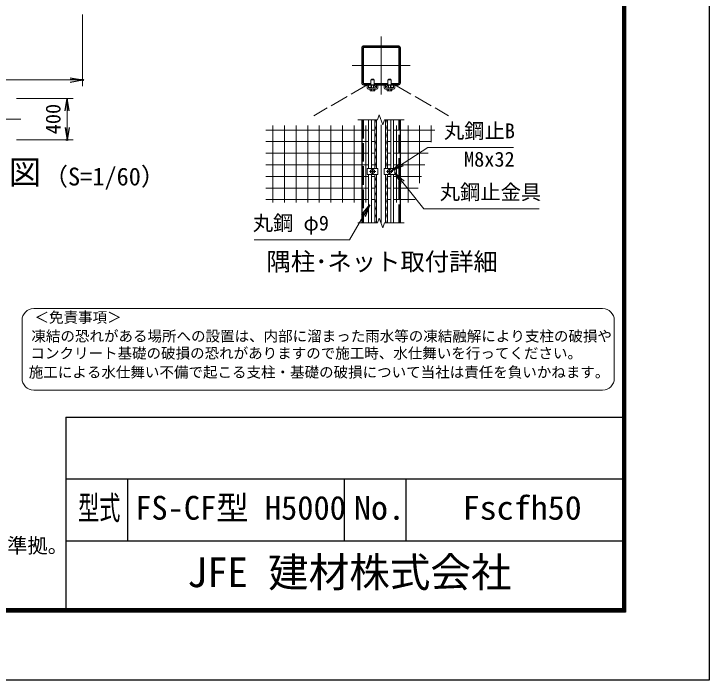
# Model space of a CAD drawing. Units: millimetres, scale not verified. Extents: x -12600 to 12600, y -8910 to 8910.
# Drawn here: x 5858 to 12600, y -8910 to -2452 of the extents above; entities that cross this region are included whole.
import ezdxf
from ezdxf.enums import TextEntityAlignment as Align

# ---------------------------------------------------------------- set-up
doc = ezdxf.new("R2010")
doc.units = ezdxf.units.MM
doc.header["$LTSCALE"] = 30
doc.header["$PDMODE"] = 32
doc.header["$PDSIZE"] = 15
doc.linetypes.add('DASHED', pattern=[7.5, 6, -1.5])
doc.linetypes.add('USER1', pattern=[50.8, 31.75, -6.35, 6.35, -6.35])
for name, color, linetype, lineweight in [('0-0_D-STR1', 1, 'Continuous', 25), ('0-1_D-BMK', 2, 'USER1', 13), ('0-2_D-STR3', 3, 'Continuous', 13), ('0-4_D-STR-DIM', 7, 'Continuous', 13), ('0-7_D-STR-TXT', 7, 'Continuous', 13), ('0-8_D-TTL-TXT', 7, 'Continuous', 13), ('0-9_D-STR2', 7, 'Continuous', 13), ('0-C_D-TTL', 7, 'Continuous', 25)]:
    doc.layers.add(name, color=color, linetype=linetype, lineweight=lineweight)
doc.layers.add('0-5_0', color=7, linetype='Continuous')
doc.layers.add('0-6_Defpoints', color=8, linetype='Continuous')
doc.styles.add('ＭＳ ゴシック', font='')
doc.styles.get('ＭＳ ゴシック').set_extended_font_data('MS Gothic')

# ---------------------------------------------------------------- blocks, each defined once
blk = doc.blocks.new('_Open')
at = {"layer": '0-5_0'}
blk.add_line((-30, 5), (0, 0), dxfattribs=at)
blk.add_lwpolyline([(-30, -5), (0, 0), (-30, 0)], dxfattribs=at)

msp = doc.modelspace()

# ---------------------------------------------------------------- linework, layer by layer
at = {"layer": '0-0_D-STR1'}
for p, q in [((9587.2, -2763.74), (9250.6, -2763.74)), ((9231.4, -2782.94), (9231.4, -3119.54)), ((9244.9, -2782.94), (9244.9, -3119.54)), ((9587.2, -2777.24), (9250.6, -2777.24)), ((9592.9, -3119.54), (9592.9, -2782.94)), ((9606.4, -3119.54), (9606.4, -2782.94)), ((9250.6, -3125.24), (9319.68, -3125.24)), ((9250.6, -3138.74), (9587.2, -3138.74)), ((9353.11, -3125.24), (9484.68, -3125.24)), ((9518.11, -3125.24), (9587.2, -3125.24)), ((9231.4, -3478.65), (9231.4, -4478.65)), ((9606.4, -4478.65), (9606.4, -3478.65))]:
    msp.add_line(p, q, dxfattribs=at)
at = {"layer": '0-0_D-STR1', "linetype": 'DASHED'}
for p, q in [((9244.9, -3478.65), (9244.9, -4478.65)), ((9592.9, -4478.65), (9592.9, -3478.65))]:
    msp.add_line(p, q, dxfattribs=at)
at = {"layer": '0-0_D-STR1'}
for centre, radius, start, end in [((9250.6, -2782.94), 19.2, 90, 180), ((9587.2, -2782.94), 19.2, 0, 90), ((9250.6, -2782.94), 5.7, 90, 180), ((9587.2, -2782.94), 5.7, 0, 90), ((9250.6, -3119.54), 19.2, 180, 270), ((9250.6, -3119.54), 5.7, 180, 270), ((9587.2, -3119.54), 19.2, 270, 0), ((9587.2, -3119.54), 5.7, 270, 0)]:
    msp.add_arc(centre, radius, start, end, dxfattribs=at)
at = {"layer": '0-1_D-BMK'}
for p, q in [((9418.9, -3232.49), (9418.9, -2669.99)), ((9137.65, -2951.24), (9700.15, -2951.24)), ((5324.19, -3472.75), (5924.19, -3472.75)), ((9418.9, -4478.65), (9418.9, -3478.65)), ((9336.4, -4008.65), (9336.4, -3948.65)), ((9501.4, -4008.65), (9501.4, -3948.65)), ((9306.4, -3978.65), (9366.4, -3978.65)), ((9531.4, -3978.65), (9471.4, -3978.65))]:
    msp.add_line(p, q, dxfattribs=at)
at = {"layer": '0-2_D-STR3'}
for p, q in [((9319.6, -3138.74), (9319.9, -3091.64)), ((9352.9, -3091.64), (9319.9, -3091.64)), ((9324.4, -3088.94), (9328, -3085.34)), ((9324.4, -3091.64), (9324.4, -3088.94)), ((9324.4, -3088.94), (9348.4, -3088.94)), ((9326.65, -3091.64), (9326.65, -3086.69)), ((9328, -3085.34), (9344.8, -3085.34)), ((9348.4, -3088.94), (9344.8, -3085.34)), ((9346.15, -3091.64), (9346.15, -3086.69)), ((9348.4, -3091.64), (9348.4, -3088.94)), ((9352.9, -3091.64), (9353.2, -3138.74)), ((9484.6, -3138.74), (9484.9, -3091.64)), ((9517.9, -3091.64), (9484.9, -3091.64)), ((9489.4, -3088.94), (9493, -3085.34)), ((9489.4, -3088.94), (9513.4, -3088.94)), ((9489.4, -3091.64), (9489.4, -3088.94)), ((9491.65, -3091.64), (9491.65, -3086.69)), ((9493, -3085.34), (9509.8, -3085.34)), ((9513.4, -3088.94), (9509.8, -3085.34)), ((9511.15, -3091.64), (9511.15, -3086.69)), ((9513.4, -3091.64), (9513.4, -3088.94)), ((9517.9, -3091.64), (9518.2, -3138.74)), ((9284.8, -3138.74), (9297.4, -3138.74)), ((9284.8, -3168.74), (9284.8, -3138.74)), ((9297.4, -3167.24), (9297.4, -3138.74)), ((9298.9, -3168.74), (9373.9, -3168.74)), ((9324.4, -3168.74), (9324.4, -3138.74)), ((9326.65, -3168.74), (9326.65, -3138.74)), ((9346.15, -3168.74), (9346.15, -3138.74)), ((9348.4, -3168.74), (9348.4, -3138.74)), ((9375.4, -3167.24), (9375.4, -3138.74)), ((9375.4, -3138.74), (9388, -3138.74)), ((9388, -3168.74), (9388, -3138.74)), ((9449.8, -3138.74), (9462.4, -3138.74)), ((9449.8, -3168.74), (9449.8, -3138.74)), ((9462.4, -3167.24), (9462.4, -3138.74)), ((9463.9, -3168.74), (9538.9, -3168.74)), ((9489.4, -3168.74), (9489.4, -3138.74)), ((9491.65, -3168.74), (9491.65, -3138.74)), ((9511.15, -3168.74), (9511.15, -3138.74)), ((9513.4, -3168.74), (9513.4, -3138.74)), ((9540.4, -3167.24), (9540.4, -3138.74)), ((9540.4, -3138.74), (9553, -3138.74)), ((9553, -3168.74), (9553, -3138.74)), ((9297.4, -3181.34), (9375.4, -3181.34)), ((9313.88, -3181.34), (9313.88, -3195.15)), ((9313.88, -3181.34), (9358.92, -3181.34)), ((9317.5, -3197.24), (9313.88, -3195.15)), ((9317.5, -3197.24), (9355.3, -3197.24)), ((9325.14, -3181.34), (9325.14, -3195.15)), ((9347.66, -3181.34), (9347.66, -3195.15)), ((9355.3, -3197.24), (9358.92, -3195.15)), ((9358.92, -3181.34), (9358.92, -3195.15)), ((9462.4, -3181.34), (9540.4, -3181.34)), ((9478.88, -3181.34), (9478.88, -3195.15)), ((9478.88, -3181.34), (9523.92, -3181.34)), ((9482.5, -3197.24), (9478.88, -3195.15)), ((9482.5, -3197.24), (9520.3, -3197.24)), ((9490.14, -3181.34), (9490.14, -3195.15)), ((9512.66, -3181.34), (9512.66, -3195.15)), ((9520.3, -3197.24), (9523.92, -3195.15)), ((9523.92, -3181.34), (9523.92, -3195.15)), ((9297.4, -3950.15), (9297.4, -3478.65)), ((9324.4, -3950.15), (9324.4, -3478.65)), ((9357.4, -3950.15), (9357.4, -3478.65)), ((9375.4, -3950.15), (9375.4, -3478.65)), ((9462.4, -3950.15), (9462.4, -3478.65)), ((9480.4, -3950.15), (9480.4, -3478.65)), ((9513.4, -3950.15), (9513.4, -3478.65)), ((9540.4, -3950.15), (9540.4, -3478.65)), ((9284.8, -3950.15), (9388, -3950.15)), ((9284.8, -3950.15), (9284.8, -4007.15)), ((9316.9, -3967.39), (9336.4, -3956.13)), ((9316.9, -3989.91), (9316.9, -3967.39)), ((9336.4, -3956.13), (9355.9, -3967.39)), ((9355.9, -3967.39), (9355.9, -3989.91)), ((9388, -3950.15), (9388, -4007.15)), ((9553, -3950.15), (9449.8, -3950.15)), ((9449.8, -3950.15), (9449.8, -4007.15)), ((9501.4, -3956.13), (9481.9, -3967.39)), ((9481.9, -3967.39), (9481.9, -3989.91)), ((9520.9, -3967.39), (9501.4, -3956.13)), ((9520.9, -3989.91), (9520.9, -3967.39)), ((9553, -3950.15), (9553, -4007.15)), ((9284.8, -4007.15), (9388, -4007.15)), ((9297.4, -4478.65), (9297.4, -4007.15)), ((9336.4, -4001.17), (9316.9, -3989.91)), ((9324.4, -4478.65), (9324.4, -4007.15)), ((9355.9, -3989.91), (9336.4, -4001.17)), ((9357.4, -4478.65), (9357.4, -4007.15)), ((9375.4, -4478.65), (9375.4, -4007.15)), ((9553, -4007.15), (9449.8, -4007.15)), ((9462.4, -4478.65), (9462.4, -4007.15)), ((9480.4, -4478.65), (9480.4, -4007.15)), ((9481.9, -3989.91), (9501.4, -4001.17)), ((9501.4, -4001.17), (9520.9, -3989.91)), ((9513.4, -4478.65), (9513.4, -4007.15)), ((9540.4, -4478.65), (9540.4, -4007.15))]:
    msp.add_line(p, q, dxfattribs=at)
for points in [[(9362.93, -3478.65), (9363.12, -3479.58), (9370.68, -3492.83), (9375.4, -3520.15)], [(9467.93, -3478.65), (9468.12, -3479.58), (9475.68, -3492.83), (9480.4, -3520.15)], [(9357.4, -3522.05), (9363.12, -3550.51), (9370.68, -3563.76), (9375.4, -3591.08)], [(9462.4, -3522.05), (9468.12, -3550.51), (9475.68, -3563.76), (9480.4, -3591.08)], [(9357.4, -3592.98), (9363.12, -3621.44), (9370.68, -3634.69), (9375.4, -3662.01)], [(9462.4, -3592.98), (9468.12, -3621.44), (9475.68, -3634.69), (9480.4, -3662.01)], [(9357.4, -3663.91), (9363.12, -3692.37), (9370.68, -3705.61), (9375.4, -3732.94)], [(9462.4, -3663.91), (9468.12, -3692.37), (9475.68, -3705.61), (9480.4, -3732.94)], [(9357.4, -3734.84), (9363.12, -3763.3), (9370.68, -3776.54), (9375.4, -3803.87)], [(9462.4, -3734.84), (9468.12, -3763.3), (9475.68, -3776.54), (9480.4, -3803.87)], [(9357.4, -3805.76), (9363.12, -3834.22), (9370.68, -3847.47), (9375.4, -3874.8)], [(9462.4, -3805.76), (9468.12, -3834.22), (9475.68, -3847.47), (9480.4, -3874.8)], [(9357.4, -3876.69), (9363.12, -3905.15), (9370.68, -3918.4), (9375.4, -3945.73)], [(9462.4, -3876.69), (9468.12, -3905.15), (9475.68, -3918.4), (9480.4, -3945.73)], [(9357.4, -4018.55), (9363.12, -4047.01), (9370.68, -4060.26), (9375.4, -4087.58)], [(9462.4, -4018.55), (9468.12, -4047.01), (9475.68, -4060.26), (9480.4, -4087.58)], [(9357.4, -4089.48), (9363.12, -4117.94), (9370.68, -4131.19), (9375.4, -4158.51)], [(9462.4, -4089.48), (9468.12, -4117.94), (9475.68, -4131.19), (9480.4, -4158.51)], [(9357.4, -4160.41), (9363.12, -4188.87), (9370.68, -4202.12), (9375.4, -4229.44)], [(9462.4, -4160.41), (9468.12, -4188.87), (9475.68, -4202.12), (9480.4, -4229.44)], [(9357.4, -4231.34), (9363.12, -4259.8), (9370.68, -4273.04), (9375.4, -4300.37)], [(9462.4, -4231.34), (9468.12, -4259.8), (9475.68, -4273.04), (9480.4, -4300.37)], [(9357.4, -4302.27), (9363.12, -4330.73), (9370.68, -4343.97), (9375.4, -4371.3)], [(9462.4, -4302.27), (9468.12, -4330.73), (9475.68, -4343.97), (9480.4, -4371.3)], [(9357.4, -4373.19), (9363.12, -4401.65), (9370.68, -4414.9), (9375.4, -4442.23)], [(9462.4, -4373.19), (9468.12, -4401.65), (9475.68, -4414.9), (9480.4, -4442.23)], [(9357.4, -4444.12), (9363.12, -4472.58), (9366.58, -4478.65)], [(9462.4, -4444.12), (9468.12, -4472.58), (9471.58, -4478.65)]]:
    msp.add_lwpolyline(points, dxfattribs=at)
for centre, radius in [((9310.9, -3152.24), 13.5), ((9366.4, -3147.74), 9), ((9471.4, -3147.74), 9), ((9526.9, -3152.24), 13.5), ((9336.4, -3978.65), 18.75), ((9501.4, -3978.65), 18.75)]:
    msp.add_circle(centre, radius, dxfattribs=at)
for centre, radius, start, end in [((9297.4, -3168.74), 12.6, 180, 270), ((9298.9, -3167.24), 1.5, 180, 270), ((9298.9, -3167.24), 1.5, 180, 270), ((9373.9, -3167.24), 1.5, 270, 0), ((9375.4, -3168.74), 12.6, 270, 0), ((9462.4, -3168.74), 12.6, 180, 270), ((9463.9, -3167.24), 1.5, 180, 270), ((9463.9, -3167.24), 1.5, 180, 270), ((9538.9, -3167.24), 1.5, 270, 0), ((9540.4, -3168.74), 12.6, 270, 0), ((9319.51, -3186.93), 9.97, 235.61585, 304.38415), ((9336.4, -3159.64), 37.26, 252.4121, 287.5879), ((9353.29, -3186.93), 9.97, 235.61585, 304.38415), ((9484.51, -3186.93), 9.97, 235.61585, 304.38415), ((9501.4, -3159.64), 37.26, 252.4121, 287.5879), ((9518.29, -3186.93), 9.97, 235.61585, 304.38415)]:
    msp.add_arc(centre, radius, start, end, dxfattribs=at)
at = {"layer": '0-4_D-STR-DIM'}
for p, q in [((6524.19, -2456.61), (6524.19, -3151.96)), ((4844.19, -3091.96), (6404.19, -3091.96)), ((5884.19, -3272.75), (6433.57, -3272.75)), ((6373.57, -3392.75), (6373.57, -3552.75)), ((9401.58, -3431.08), (9384.27, -3478.65)), ((9436.21, -3526.22), (9401.58, -3431.08)), ((9193.9, -3478.65), (9384.27, -3478.65)), ((9453.53, -3478.65), (9436.21, -3526.22)), ((9453.53, -3478.65), (9643.9, -3478.65)), ((5884.19, -3672.75), (6433.57, -3672.75)), ((9401.58, -4431.08), (9384.27, -4478.65)), ((9436.21, -4526.22), (9401.58, -4431.08)), ((9193.9, -4478.65), (9384.27, -4478.65)), ((9453.53, -4478.65), (9436.21, -4526.22)), ((9453.53, -4478.65), (9643.9, -4478.65))]:
    msp.add_line(p, q, dxfattribs=at)
at = {"layer": '0-6_Defpoints'}
for p in [(6524.19, -3091.96), (6373.57, -3672.75)]:
    msp.add_point(p, dxfattribs=at)
at = {"layer": '0-7_D-STR-TXT'}
for points in [[(10703.87, -3746.59), (9873.43, -3746.59), (9522.58, -3972.62)], [(10951.12, -4340.38), (9832.86, -4340.38), (9554.25, -3992.88)], [(8187.11, -4643.29), (9111.21, -4643.29), (9309.15, -4303.56)]]:
    msp.add_lwpolyline(points, dxfattribs=at)
at = {"layer": '0-8_D-TTL-TXT', "color": 2}
for p, q in [((11567.77, -5308.74), (6049.62, -5308.74)), ((5936.8, -5421.56), (5936.8, -5985.66)), ((11680.59, -5985.66), (11680.59, -5421.56)), ((6049.62, -6098.48), (11567.77, -6098.48))]:
    msp.add_line(p, q, dxfattribs=at)
for centre, start, end in [((6049.62, -5421.56), 90, 180), ((11567.77, -5421.56), 0, 90), ((6049.62, -5985.66), 180, 270), ((11567.77, -5985.66), 270, 0)]:
    msp.add_arc(centre, 112.82, start, end, dxfattribs=at)
at = {"layer": '0-9_D-STR2', "linetype": 'DASHED'}
for p, q in [((9284.8, -3138.74), (8765.18, -3438.74)), ((9553, -3138.74), (10072.61, -3438.74))]:
    msp.add_line(p, q, dxfattribs=at)
at = {"layer": '0-9_D-STR2'}
for p, q in [((8369.92, -4281.46), (8369.92, -3532.46)), ((8482.42, -4281.46), (8482.42, -3532.46)), ((8594.92, -4281.46), (8594.92, -3532.46)), ((8707.42, -4281.46), (8707.42, -3532.46)), ((8819.92, -4281.46), (8819.92, -3532.46)), ((8932.42, -4281.46), (8932.42, -3532.46)), ((9044.92, -4281.46), (9044.92, -3532.46)), ((9157.42, -4281.46), (9157.42, -3532.46)), ((9269.92, -4281.46), (9269.92, -3532.46)), ((9567.88, -4281.46), (9567.88, -3532.46)), ((9680.38, -4281.46), (9680.38, -3532.46)), ((9792.88, -4092.93), (9792.88, -3532.46)), ((9905.38, -3695.17), (9905.38, -3532.46)), ((8302.16, -3577.2), (9297.4, -3577.2)), ((9324.4, -3577.2), (9357.4, -3577.2)), ((9513.4, -3577.2), (9480.4, -3577.2)), ((9938.74, -3577.2), (9540.4, -3577.2)), ((8302.16, -3689.7), (9297.4, -3689.7)), ((9324.4, -3689.7), (9357.4, -3689.7)), ((9513.4, -3689.7), (9480.4, -3689.7)), ((9906.92, -3689.7), (9540.4, -3689.7)), ((8302.16, -3802.2), (9297.4, -3802.2)), ((9324.4, -3802.2), (9357.4, -3802.2)), ((9513.4, -3802.2), (9480.4, -3802.2)), ((9875.11, -3802.2), (9540.4, -3802.2)), ((8302.16, -3914.7), (9297.4, -3914.7)), ((9324.4, -3914.7), (9357.4, -3914.7)), ((9513.4, -3914.7), (9480.4, -3914.7)), ((9843.29, -3914.7), (9540.4, -3914.7)), ((8302.16, -4027.2), (9297.4, -4027.2)), ((9324.4, -4027.2), (9357.4, -4027.2)), ((9513.4, -4027.2), (9480.4, -4027.2)), ((9811.47, -4027.2), (9540.4, -4027.2)), ((8302.16, -4139.7), (9297.4, -4139.7)), ((9324.4, -4139.7), (9357.4, -4139.7)), ((9513.4, -4139.7), (9480.4, -4139.7)), ((9779.65, -4139.7), (9540.4, -4139.7)), ((8302.16, -4252.2), (9297.4, -4252.2)), ((9324.4, -4252.2), (9357.4, -4252.2)), ((9513.4, -4252.2), (9480.4, -4252.2)), ((9747.83, -4252.2), (9540.4, -4252.2))]:
    msp.add_line(p, q, dxfattribs=at)
at = {"layer": '0-C_D-TTL'}
for p, q in [((6360, -6360), (6360, -8220)), ((6360, -6360), (11760, -6360)), ((6360, -6960), (11760, -6960)), ((6960, -6960), (6960, -7560)), ((9060, -6960), (9060, -7560)), ((9660, -6960), (9660, -7560)), ((6360, -7560), (11760, -7560))]:
    msp.add_line(p, q, dxfattribs=at)
at = {"layer": '0-C_D-TTL', "color": 2}
msp.add_lwpolyline([(-12600, 8910), (12600, 8910), (12600, -8910), (-12600, -8910)], close=True, dxfattribs=at)
at = {"layer": '0-C_D-TTL'}
for points in [[(-11790, 8250), (11790, 8250), (11790, -8250), (-11790, -8250)], [(-11782.5, 8242.5), (11782.5, 8242.5), (11782.5, -8242.5), (-11782.5, -8242.5)], [(-11775, 8235), (11775, 8235), (11775, -8235), (-11775, -8235)], [(-11767.5, 8227.5), (11767.5, 8227.5), (11767.5, -8227.5), (-11767.5, -8227.5)], [(-11760, 8220), (11760, 8220), (11760, -8220), (-11760, -8220)]]:
    msp.add_lwpolyline(points, close=True, dxfattribs=at)

# ---------------------------------------------------------------- block references
at = {"layer": '0-4_D-STR-DIM', "xscale": 4, "yscale": 4}
msp.add_blockref('_Open', (6524.19, -3091.96), dxfattribs=at)
for p, rotation in [((6373.57, -3272.75), 90), ((6373.57, -3672.75), 270)]:
    msp.add_blockref('_Open', p, dxfattribs=dict(at, rotation=rotation))
at = {"layer": '0-7_D-STR-TXT', "xscale": 4, "yscale": 4}
for p, rotation in [((9520.9, -3973.71), 212.7918), ((9553, -3991.32), 128.72125), ((9310.16, -4301.83), 59.77232)]:
    msp.add_blockref('_Open', p, dxfattribs=dict(at, rotation=rotation))

# ---------------------------------------------------------------- texts
at = {"layer": '0-4_D-STR-DIM', "style": 'ＭＳ ゴシック'}
msp.add_text('400', height=144.3, rotation=90, dxfattribs=at).set_placement((6353.33, -3618.25), align=Align.BOTTOM_LEFT)
at = {"layer": '0-7_D-STR-TXT', "style": 'ＭＳ ゴシック'}
for s, p in [('丸鋼止B', (10028.49, -3701.22)), ('M8x32', (10223.42, -3975.81)), ('丸鋼止金具', (9987.92, -4294.63)), ('丸鋼 φ9', (8174.17, -4594.87))]:
    msp.add_text(s, height=144.3, dxfattribs=at).set_placement(p, align=Align.BOTTOM_LEFT)
at = {"layer": '0-8_D-TTL-TXT', "style": 'ＭＳ ゴシック'}
for s, height, p in [('側\u3000面\u3000図', 230.9, (4547.22, -4170.62)), ('（S=1/60）', 173.1, (6146.74, -4166.83)), ('隅柱･ネット取付詳細', 173.1, (8307.83, -4991.81)), ('＜免責事項＞ \u3000\u3000', 103.2, (6057.98, -5476.12)), ('凍結の恐れがある場所への設置は、内部に溜まった雨水等の凍結融解により支柱の破損や', 103.2, (6027.46, -5657.75)), ('コンクリート基礎の破損の恐れがありますので施工時、水仕舞いを行ってください。', 103.2, (6018.19, -5823.43)), ('施工による水仕舞い不備で起こる支柱・基礎の破損について当社は責任を負いかねます。 ', 103.2, (6002.41, -6007.31)), ('FS-CF型 H5000', 230.9, (7034.8, -7424.41)), ('（設計条件）風荷重：昭和57年改正 建築基準法・同施行令に基づく風圧力に準拠。', 144.3, (-997.35, -7720.81)), ('JFE 建材株式会社', 288.6, (7537.14, -8095.51))]:
    msp.add_text(s, height=height, dxfattribs=at).set_placement(p, align=Align.BOTTOM_LEFT)
for s, width, p in [('型式', 0.65, (6480.8, -7424.41)), ('No.', 1.05, (9156, -7424.41)), ('Fscfh50', 1.05, (10210, -7424.41))]:
    msp.add_text(s, height=230.9, dxfattribs=dict(at, width=width)).set_placement(p, align=Align.BOTTOM_LEFT)

doc.saveas('drawing.dxf')
